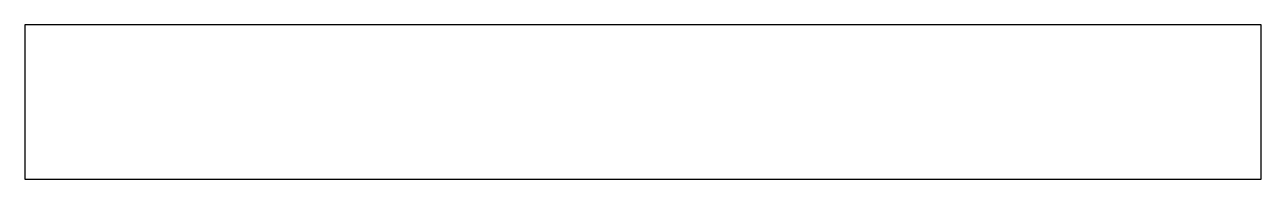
# Model space of a CAD drawing. Header units: millimetres. Extents: x -20 to 20, y -9.8 to -4.8.
import ezdxf

# ---------------------------------------------------------------- set-up
doc = ezdxf.new("R2010")
doc.units = ezdxf.units.MM

msp = doc.modelspace()

# ---------------------------------------------------------------- linework, layer by layer
at = {"color": 7, "linetype": 'Continuous', "lineweight": 25}
for p, q in [((20, -4.847), (-20, -4.847)), ((-20, -4.847), (-20, -9.847)), ((20, -9.847), (20, -4.847)), ((-20, -9.847), (20, -9.847))]:
    msp.add_line(p, q, dxfattribs=at)

doc.saveas('drawing.dxf')
